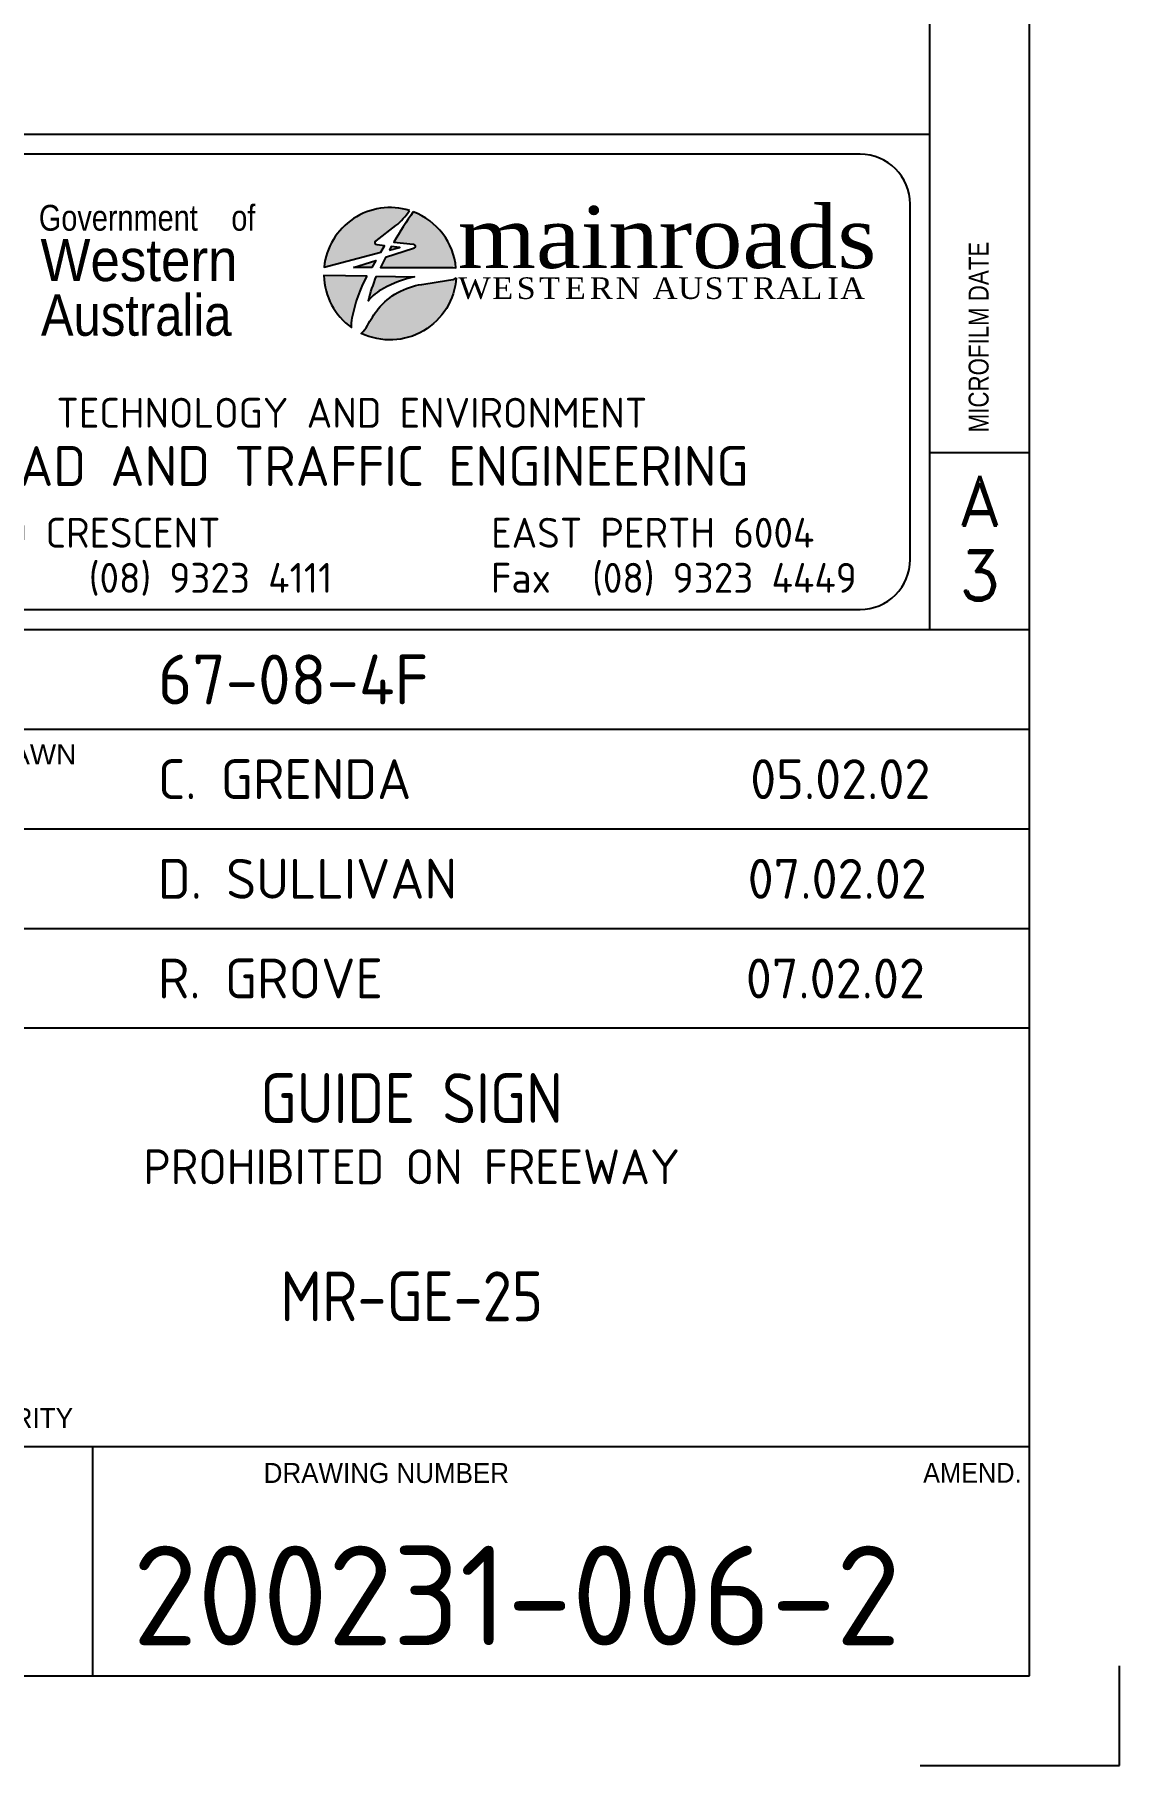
# Model space of a CAD drawing. Extents: x 0 to 1038, y -1303 to 297.
# Drawn here: x 365.6 to 420, y 0 to 86.8 of the extents above; entities that cross this region are included whole.
import ezdxf
from ezdxf.enums import TextEntityAlignment as Align

# ---------------------------------------------------------------- set-up
doc = ezdxf.new("R2010")
doc.units = 0
doc.layers.get('0').update_dxf_attribs({"linetype": 'CONTINUOUS'})
for name, color, linetype in [('TBLK18', 4, 'CONTINUOUS'), ('TBLK25', 1, 'CONTINUOUS'), ('TBLK35', 3, 'CONTINUOUS'), ('TBLK50', 7, 'CONTINUOUS')]:
    doc.layers.add(name, color=color, linetype=linetype)
doc.styles.add('HELV', font='helvs.shx')
doc.styles.add('HELVL', font='helvl', dxfattribs={"width": 0.8})
doc.styles.add('ISO', font='iso3098b.shx')
doc.styles.add('ROMAN', font='TIMES.TTF')
doc.styles.add('ROMAND', font='romand')

# ---------------------------------------------------------------- blocks, each defined once
blk = doc.blocks.new('A3BBLK')
at = {"layer": 'TBLK25'}
for p, q in [((420.0000000000002, 0), (420.0000000000002, 5)), ((410.0000000000002, 0), (420.0000000000002, 0))]:
    blk.add_line(p, q, dxfattribs=at)
at = {"layer": 'TBLK50'}
for p, q in [((415.5000000000002, 4.5), (415.5000000000002, 292.5)), ((13, 4.5), (415.5000000000002, 4.5))]:
    blk.add_line(p, q, dxfattribs=at)
blk = doc.blocks.new('TBLK')
at = {"layer": 'TBLK18'}
h = blk.add_hatch(color=256, dxfattribs=at)
edge = h.paths.add_edge_path()
edge.add_arc((383.4146165790443, 74.84452328183923), 3.319740311132585, 244.2710141162279, 356.5542821742132, ccw=False)
edge.add_arc((380.8809348257396, 73.01913663098651), 1.59730429446042, 313.1558795123246, 331.0646081357236)
edge.add_arc((388.5802989429895, 68.73271739043037), 7.214832203669095, 142.9445716302525, 150.8565616609992, ccw=False)
edge.add_arc((385.4917370662413, 70.88803430009409), 3.454111619343131, 97.99761436772042, 140.6038713467217, ccw=False)
edge.add_line((385.0111600612142, 74.30855075541493), (386.3467531045388, 74.51796447243517))
edge.add_line((386.3467531045388, 74.51796447243517), (386.5814434663946, 74.5646155674243))
edge.add_line((386.5814434663946, 74.5646155674243), (386.7070210877171, 74.62604172770959))
edge.add_line((386.7070210877171, 74.62604172770959), (386.7283554238503, 74.64499733920874))
edge = h.paths.add_edge_path()
edge.add_line((382.7316227857368, 74.71683249396146), (384.6463199966502, 74.68629209699333))
edge.add_arc((385.7290712464867, 69.41334951407171), 5.382961429530287, 101.6038743093726, 119.4650002517167)
edge.add_arc((384.0032076163909, 72.20166707808707), 2.110431782712224, 115.9039413267376, 142.5276838666491)
edge.add_arc((391.5869972980323, 71.13409681202816), 9.55267777744072, 157.9725717107198, 165.7494585008955, ccw=False)
h.paths.add_polyline_path([(383.3807721272701, 76.03470124846875), (383.8985907237658, 76.17072411431532), (383.4802096167468, 76.21055262760405)], flags=17)
edge = h.paths.add_edge_path()
edge.add_arc((401.3695813202679, 66.13675896175727), 20.52932186880637, 144.8616855669272, 149.8904327052451)
edge.add_line((383.6103287697837, 76.43539990322012), (384.5741161724762, 76.33699131456952))
edge.add_arc((384.5623149207366, 76.22141301069766), 0.1161792316574609, -72.43402750837708, 84.16995513600028, ccw=False)
edge.add_line((384.5973782479528, 76.11065120792684), (383.1804764594089, 75.66210947420478))
edge.add_line((383.1804764594089, 75.66210947420478), (382.9326025032634, 75.15418876986925))
edge.add_line((382.9326025032634, 75.15418876986925), (386.0986397448972, 75.15418876986924))
edge.add_line((386.0986397448972, 75.15418876986924), (386.5583050342733, 75.15768483459581))
edge.add_line((386.5583050342733, 75.15768483459581), (386.7212642103802, 75.13906899228041))
edge.add_arc((383.4146165790444, 74.8445232818396), 3.319740311132451, 5.09029186978414, 69.42248339928305)
h.paths.add_polyline_path([(381.5760020029528, 75.15418876986924), (382.7065419165376, 75.51207831237764), (382.4948509676599, 75.15418876986925)])
edge = h.paths.add_edge_path()
edge.add_line((382.2601455640078, 74.72435279609118), (380.0959813707299, 74.75887231865076))
edge.add_arc((383.4146165790443, 74.84452328183946), 3.319740311132641, 181.4784238697927, 234.5138459358571)
edge.add_arc((383.8662852334974, 72.25170315518284), 2.381354209299404, 170.8864170595089, 182.6547323051178, ccw=False)
edge.add_arc((389.0140999531054, 71.14240445652285), 7.645014963840632, 152.0608320308438, 168.7880661711795, ccw=False)
edge = h.paths.add_edge_path()
edge.add_arc((383.4146165790444, 74.84452328183947), 3.319740311132603, 72.86062074355443, 174.2711353060112)
edge.add_line((380.1114570163249, 75.1759031795008), (382.9485083637569, 75.92115230234631))
edge.add_line((382.9485083637569, 75.92115230234631), (383.1410630824832, 76.24668969805505))
edge.add_line((383.1410630824832, 76.24668969805505), (382.7694293934647, 76.28970227276038))
edge.add_arc((382.7827867145545, 76.40511109322838), 0.1161792316574378, 127.45537385829499, 263.39800857842727, ccw=False)
edge.add_line((382.7121330905692, 76.49733733291244), (383.7067865390256, 77.259331652357))
edge.add_arc((381.7220900370255, 79.74657994086178), 3.182047179681858, 308.5880708552227, 327.0713233710611)
for points in [[(384.3929346540526, 78.01683623573777, 0.4738221082160481), (380.1114570163249, 75.1759031795008), (382.9485083637569, 75.92115230234631), (383.1410630824832, 76.24668969805505), (382.7694293934647, 76.28970227276038, -0.6741443966541011), (382.7121330905692, 76.49733733291244), (383.7067865390256, 77.259331652357, 0.08082370949450712), (384.3929346540535, 78.0168362357384, 0.08082370949450712)], [(384.5814199904305, 77.95245596008984, 0.02194557074047774), (383.6103287697837, 76.43539990322012), (384.5741161724762, 76.33699131456952, -0.8141568920974709), (384.5973782479528, 76.11065120792684), (383.1804764594089, 75.66210947420478), (382.9326025032634, 75.15418876986925), (386.0986397448972, 75.15418876986924), (386.5583050342733, 75.15768483459581), (386.7212642103802, 75.13906899228041, 0.2883146768243815), (384.5814199904302, 77.95245596008995, 0.2883146768243815)], [(382.2601455640078, 74.72435279609118), (380.0959813707299, 74.75887231865076, 0.2356318768874746), (381.4874867397155, 72.14140539396855, -0.05139414063702304), (381.5149925611915, 72.62889095894698, -0.07311620385961971), (382.2601455640078, 74.7243527960912)], [(382.7316227857368, 74.71683249396146), (384.6463199966502, 74.68629209699333, 0.07809203019320078), (383.0812366485679, 74.10005898809234, 0.1166933903536242), (382.3282689492453, 73.48560740800221, -0.03394610012678864)], [(386.7283554238503, 74.64499733920874, -0.5332958979779331), (381.9734679018359, 71.85391026382119, 0.0783010061314301), (382.2788409711784, 72.24632396439381, -0.034536290402125), (382.8224809199026, 73.08028399027867, -0.1880765559254618), (385.0111600612142, 74.30855075541493), (386.3467531045388, 74.51796447243517), (386.5814434663946, 74.5646155674243), (386.7070210877171, 74.62604172770959), (386.7283554238503, 74.64499733920874)]]:
    blk.add_lwpolyline(points, format="xyb", close=True, dxfattribs=at)
for points in [[(383.3807721272701, 76.03470124846875), (383.8985907237658, 76.17072411431532), (383.4802096167468, 76.21055262760405)], [(381.5760020029528, 75.15418876986924), (382.7065419165376, 75.51207831237764), (382.4948509676599, 75.15418876986925)]]:
    blk.add_lwpolyline(points, close=True, dxfattribs=at)
at = {"layer": 'TBLK35'}
for p, q in [((410.5000000000002, 57.0000034073438), (410.5000000000002, 292.5)), ((352.4999519023996, 81.84102317794554), (410.5000000000005, 81.84102317794554)), ((410.5000000000002, 65.8684534073438), (415.5000000000002, 65.8684534073438)), ((352.5000000000002, 57.0000034073438), (415.5000000000002, 57.0000034073438)), ((352.5000000000002, 52.0000034073438), (415.5000000000002, 52.0000034073438)), ((352.5000000000002, 47.0000034073438), (415.5000000000002, 47.0000034073438)), ((352.5000000000002, 42.0000034073438), (415.5000000000002, 42.0000034073438)), ((352.5000000000002, 37.0000034073438), (415.5000000000002, 37.0000034073438)), ((352.5000000000002, 16.00001472889085), (415.5000000000002, 16.00001472889085)), ((368.5000239680314, 4.5), (368.5000239680314, 16.00001472889085))]:
    blk.add_line(p, q, dxfattribs=at)
at = {"layer": 'TBLK50'}
blk.add_lwpolyline([(406.9999970975589, 80.8409504196334), (355.999954804841, 80.8409504196334, 0.4142135623730941), (353.4999527316685, 78.34094834646098), (353.4999527316685, 60.50000548051625, 0.4142135623730959), (355.9999548048409, 58.0000034073438), (406.9999970975589, 58.0000034073438, 0.4142135623730969), (409.4999991707314, 60.50000548051625), (409.4999991707314, 78.34094834646098, 0.4142135623730932)], format="xyb", close=True, dxfattribs=at)
blk.add_blockref('A3BBLK', (0, 0))
at = {"layer": 'TBLK18', "style": 'ROMAN'}
for s, height, width, p in [('mainroads', 3.119157371570907, 1.07, (386.8130069403471, 75.13283160311633)), ('W', 1.083298210351677, 1.05, (386.8391550370305, 73.58109193909497)), ('E', 1.083298210351677, 1.05, (388.5418883049632, 73.58109193909497)), ('S', 1.083298210351677, 1.05, (389.7648132513826, 73.58109193909497)), ('T', 1.083298210351677, 1.05, (390.8941182847607, 73.58109193909497)), ('E', 1.083298210351677, 1.05, (392.1843332052138, 73.58109193909497)), ('R', 1.083298210351677, 1.05, (393.4394407975472, 73.58109193909497)), ('N', 1.083298210351677, 1.05, (394.7267310357943, 73.58109193909497)), ('A', 1.083298210351677, 1.05, (396.5905624846278, 73.58109193909497)), ('U', 1.083298210351677, 1.05, (397.8688302175395, 73.58109193909497)), ('S', 1.083298210351677, 1.05, (399.1911765323326, 73.58109193909497)), ('T', 1.083298210351677, 1.05, (400.322956125398, 73.58109193909497)), ('R', 1.083298210351677, 1.05, (401.6213044477957, 73.58109193909497)), ('A', 1.083298210351677, 1.05, (402.8003959285568, 73.58109193909497)), ('L', 1.083298210351677, 1.05, (404.0456030538108, 73.58109193909497)), ('I', 1.083298210351677, 1.05, (405.3514207360216, 73.58109193909497)), ('A', 1.083298210351677, 1.05, (405.9960641466715, 73.58109193909497))]:
    blk.add_text(s, height=height, dxfattribs=dict(at, width=width)).set_placement(p)
at = {"layer": 'TBLK18', "style": 'HELVL', "width": 0.8}
blk.add_text('MICROFILM DATE', height=1, rotation=90, dxfattribs=at).set_placement((413.4389005057346, 66.8883504030648))
at = {"layer": 'TBLK18'}
for s, height, style, p in [('Fax', 1.5, 'ISO', (388.4773727112203, 58.83607451485064)), ('DESIGNED / DRAWN', 1, 'HELVL', (353.9395749435228, 50.23621549382756))]:
    blk.add_text(s, height=height, dxfattribs=dict(at, style=style)).set_placement(p)
at = {"layer": 'TBLK18', "style": 'HELVL'}
for s, width, p, p2 in [('LOCAL AUTHORITY', 0.8470157252840527, (355.2698366594952, 16.92836310193275), (367.5176840471026, 16.92836310193275)), ('DRAWING NUMBER', 0.880886168451055, (377.0769274084857, 14.17293978333566), (389.382907181747, 14.17293978333566)), ('AMEND.', 0.9265353140187691, (410.1559995845457, 14.17981486246322), (415.0944328082658, 14.17981486246322))]:
    blk.add_text(s, height=1, dxfattribs=dict(at, width=width)).set_placement(p, p2, align=Align.FIT)
at = {"layer": 'TBLK18', "style": 'ISO'}
blk.add_attdef('MR_DIRECTORATE', text='', height=1.5, dxfattribs=at).set_placement((381.4999759511999, 67.11854008754318), align=Align.CENTER)
for tag, p in [('STREET_NAME', (355.5137895790352, 61.09980758557714)), ('SUBURB_POSTCODE', (388.4876006384665, 61.09980758557715)), ('TELEPHONE_NO.', (368.305585181161, 58.83607451485062)), ('FAX_NO.', (393.5551626321451, 58.83607451485064))]:
    blk.add_attdef(tag, p, '', height=1.5, dxfattribs=at)
at = {"layer": 'TBLK25'}
for s, height, style, width, p in [('Government ', 1.296069178616112, 'HELVL', 0.8, (365.7998291585154, 77.00545552668854)), ('of', 1.296069178616112, 'HELVL', 0.8, (375.4540022351991, 77.00545552668854)), ('Western', 2.111576383299367, 'HELV', 0.9, (365.8824030222758, 74.47454039914282)), ('Australia', 2.069969986569324, 'HELV', 0.85, (365.9027860024288, 71.73434144055952))]:
    blk.add_text(s, height=height, dxfattribs=dict(at, style=style, width=width)).set_placement(p)
at = {"layer": 'TBLK25', "style": 'ISO'}
for tag, height, p in [('MR_BRANCH', 2, (381.4999759511999, 64.19890984097322)), ('ROAD_SECTION', 1.75, (384.5000000000002, 29.16173896970201)), ('SLK', 1.75, (384.5000000000002, 26.1075246124858)), ('CHAINAGE', 1.75, (384.5000000000002, 19.20540307318197)), ('DRG_TYPE_03', 1.75, (360.5136367805103, 11.49817876604902)), ('DRG_TYPE_02', 1.75, (360.5136367805103, 8.36094648421215)), ('DRG_TYPE_01', 1.75, (360.3001827363209, 5.421370036774192))]:
    blk.add_attdef(tag, text='', height=height, dxfattribs=at).set_placement(p, align=Align.CENTER)
for tag, p, height in [('FILE_NUMBER', (371.7734372500394, 53.23654939078443), 2.5), ('DESIGNED_/_DRAWN', (371.7734372500394, 48.48654939078443), 2), ('VERIFIED', (371.7734372500394, 43.48654939078443), 2), ('APPROVED', (371.7734372500394, 38.48654939078443), 2), ('LOCAL_AUTHORITY', (370.4803380961682, 16.73347288757691), 1.25)]:
    blk.add_attdef(tag, p, '', height=height, dxfattribs=at)
at = {"layer": 'TBLK35', "style": 'ROMAND'}
for s, p in [('A', (413.0000000000002, 62.20949114461604)), ('3', (413.0000000000002, 58.45840970993567))]:
    blk.add_text(s, height=2.5, dxfattribs=at).set_placement(p, align=Align.CENTER)
at = {"layer": 'TBLK35', "style": 'ISO', "width": 0.9}
for tag, p in [('ROAD_PROJECT&NUMBER', (384.5000000000002, 32.2306857455136)), ('DRAWING_DESCRIPTION', (384.5000000000002, 22.28803357079107))]:
    blk.add_attdef(tag, text='', height=2.5, dxfattribs=at).set_placement(p, align=Align.CENTER)
at = {"layer": 'TBLK50', "style": 'ISO'}
blk.add_attdef('DRG_NUMBER', (370.5000239680314, 6.021273163303363), '', height=5, dxfattribs=at)

msp = doc.modelspace()

# ---------------------------------------------------------------- block references
ref = msp.add_blockref('TBLK', (0, 0))
ref.add_attrib('DESIGNED_/_DRAWN', 'C. GRENDA              05.02.02', (371.7734372500394, 48.48654939078443), dxfattribs={"layer": 'TBLK25', "height": 2, "style": 'ISO'})
ref.add_attrib('FILE_NUMBER', '67-08-4F', (371.7734372500394, 53.23654939078443), dxfattribs={"layer": 'TBLK25', "height": 2.5, "style": 'ISO'})
ref.add_attrib('ROAD_PROJECT&NUMBER', 'GUIDE SIGN', dxfattribs={"layer": 'TBLK35', "height": 2.5, "style": 'ISO', "width": 0.9}).set_placement((384.5000000000002, 32.2306857455136), align=Align.CENTER)
ref.add_attrib('ROAD_SECTION', 'PROHIBITED ON FREEWAY', dxfattribs={"layer": 'TBLK25', "height": 1.75, "style": 'ISO'}).set_placement((384.5000000000002, 29.16173896970201), align=Align.CENTER)
ref.add_attrib('DRAWING_DESCRIPTION', 'MR-GE-25', dxfattribs={"layer": 'TBLK35', "height": 2.5, "style": 'ISO', "width": 0.9}).set_placement((384.5000000000002, 22.28803357079107), align=Align.CENTER)
ref.add_attrib('DRG_NUMBER', '200231-006-2', (370.5000239680314, 6.021273163303363), dxfattribs={"layer": 'TBLK50', "height": 5, "style": 'ISO'})
ref.add_attrib('APPROVED', 'R. GROVE               07.02.02', (371.7734372500394, 38.48654939078443), dxfattribs={"layer": 'TBLK25', "height": 2, "style": 'ISO'})
ref.add_attrib('VERIFIED', 'D. SULLIVAN            07.02.02', (371.7734372500394, 43.48654939078443), dxfattribs={"layer": 'TBLK25', "height": 2, "style": 'ISO'})
ref.add_attrib('SUBURB_POSTCODE', 'EAST PERTH 6004', (388.4876006384665, 61.09980758557715), dxfattribs={"layer": 'TBLK18', "height": 1.5, "style": 'ISO'})
ref.add_attrib('FAX_NO.', '(08) 9323 4449', (393.5551626321451, 58.83607451485064), dxfattribs={"layer": 'TBLK18', "height": 1.5, "style": 'ISO'})
ref.add_attrib('STREET_NAME', 'WATERLOO CRESCENT', (355.5137895790352, 61.09980758557714), dxfattribs={"layer": 'TBLK18', "height": 1.5, "style": 'ISO'})
ref.add_attrib('TELEPHONE_NO.', '(08) 9323 4111', (368.305585181161, 58.83607451485062), dxfattribs={"layer": 'TBLK18', "height": 1.5, "style": 'ISO'})
ref.add_attrib('MR_BRANCH', 'ROAD AND TRAFFIC ENGINEERING', dxfattribs={"layer": 'TBLK25', "height": 2, "style": 'ISO'}).set_placement((381.4999759511999, 64.19890984097322), align=Align.CENTER)
ref.add_attrib('MR_DIRECTORATE', 'TECHNOLOGY AND ENVIRONMENT', dxfattribs={"layer": 'TBLK18', "height": 1.5, "style": 'ISO'}).set_placement((381.4999759511999, 67.11854008754318), align=Align.CENTER)

doc.saveas('drawing.dxf')
